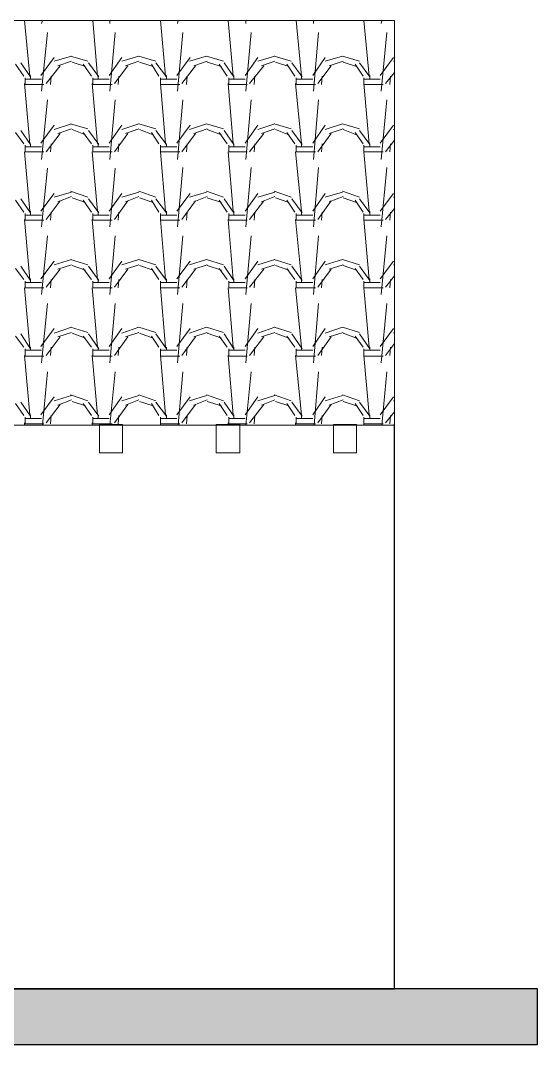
# Model space of a CAD drawing. Header units: millimetres. Extents: x -112072 to -91620, y -6955 to -1948.
# Drawn here: x -94148 to -91620, y -6955 to -1948 of the extents above; entities that cross this region are included whole.
import ezdxf

# ---------------------------------------------------------------- set-up
doc = ezdxf.new("R2010")
doc.units = ezdxf.units.MM
for name, color, linetype, lineweight in [('A-ALV-___-___-EXI', 250, 'Continuous', 25), ('A-BAS-___-___-EXI', 250, 'Continuous', 25), ('A-COB-___-___-EXI', 250, 'Continuous', 25)]:
    doc.layers.add(name, color=color, linetype=linetype, lineweight=lineweight)

msp = doc.modelspace()

# ---------------------------------------------------------------- hatches: boundary and pattern name
at = {"layer": 'A-BAS-___-___-EXI', "true_color": 0xcb9898}
msp.add_hatch(color=253, dxfattribs=at).paths.add_polyline_path([(-91620, -6955.2), (-91620, -6682.9), (-112072.4, -6682.9), (-112072.4, -6955.2)])

# ---------------------------------------------------------------- linework, layer by layer
at = {"layer": 'A-ALV-___-___-EXI', "color": 18, "lineweight": 25}
msp.add_line((-92320, -6682.9), (-92320, -3919.9), dxfattribs=at)
at = {"layer": 'A-BAS-___-___-EXI'}
msp.add_line((-111560, -6682.9), (-92320, -6682.9), dxfattribs=at)
msp.add_lwpolyline([(-91620, -6682.9), (-112072.4, -6682.9), (-112072.4, -6955.2), (-91620, -6955.2)], close=True, dxfattribs=at)
at = {"layer": 'A-COB-___-___-EXI', "color": 9, "lineweight": 15}
for p, q in [((-94102.7, -2220.6), (-94128.2, -1948.3)), ((-94044.6, -1962.8), (-94041, -1948.3)), ((-93772.3, -2220.6), (-93794.1, -1948.3)), ((-93710.6, -1962.8), (-93710.6, -1948.3)), ((-93438.3, -2220.6), (-93463.7, -1948.3)), ((-93380.2, -1962.8), (-93376.6, -1948.3)), ((-93107.9, -2220.6), (-93133.3, -1948.3)), ((-93046.2, -1962.8), (-93046.2, -1948.3)), ((-92773.8, -2220.6), (-92799.3, -1948.3)), ((-92715.7, -1962.8), (-92715.7, -1948.3)), ((-92443.4, -2220.6), (-92468.8, -1948.3)), ((-92385.3, -1962.8), (-92381.7, -1948.3)), ((-94044.6, -2293.2), (-94015.6, -2006.4)), ((-93710.6, -2293.2), (-93685.2, -2006.4)), ((-93380.2, -2293.2), (-93354.8, -2006.4)), ((-93046.2, -2293.2), (-93020.7, -2006.4)), ((-92715.7, -2293.2), (-92690.3, -2006.4)), ((-92385.3, -2293.2), (-92356.3, -2006.4)), ((-93982.9, -2129.8), (-94048.3, -2217)), ((-93899.4, -2122.6), (-93982.9, -2148)), ((-93899.4, -2148), (-93964.8, -2169.8)), ((-93819.5, -2148), (-93903, -2122.6)), ((-93830.4, -2173.4), (-93895.8, -2151.6)), ((-93652.5, -2129.8), (-93714.2, -2217)), ((-93569, -2148), (-93634.4, -2169.8)), ((-93500, -2173.4), (-93565.4, -2151.6)), ((-93318.5, -2129.8), (-93383.8, -2217)), ((-93235, -2148), (-93300.3, -2169.8)), ((-93166, -2173.4), (-93235, -2151.6)), ((-92988.1, -2129.8), (-93049.8, -2217)), ((-92904.5, -2122.6), (-92988.1, -2148)), ((-92904.5, -2148), (-92969.9, -2169.8)), ((-92824.7, -2148), (-92908.2, -2122.6)), ((-92835.6, -2173.4), (-92900.9, -2151.6)), ((-92657.6, -2129.8), (-92719.4, -2217)), ((-92570.5, -2148), (-92639.5, -2169.8)), ((-92505.2, -2173.4), (-92570.5, -2151.6)), ((-92323.6, -2129.8), (-92389, -2217)), ((-92320, -2148), (-92323.6, -2148)), ((-94131.8, -2220.6), (-94171.7, -2162.5)), ((-94099.1, -2224.2), (-94146.3, -2155.2)), ((-93953.9, -2169.8), (-94022.9, -2256.9)), ((-93801.4, -2220.6), (-93841.3, -2162.5)), ((-93765.1, -2224.2), (-93815.9, -2155.2)), ((-93623.5, -2169.8), (-93688.8, -2256.9)), ((-93471, -2220.6), (-93507.3, -2162.5)), ((-93434.7, -2224.2), (-93485.5, -2155.2)), ((-93293.1, -2169.8), (-93358.4, -2256.9)), ((-93136.9, -2220.6), (-93176.9, -2162.5)), ((-93104.2, -2224.2), (-93151.4, -2155.2)), ((-92959, -2169.8), (-93028, -2256.9)), ((-92806.5, -2220.6), (-92846.5, -2162.5)), ((-92770.2, -2224.2), (-92821, -2155.2)), ((-92628.6, -2169.8), (-92694, -2256.9)), ((-92472.5, -2220.6), (-92512.4, -2162.5)), ((-92439.8, -2224.2), (-92490.6, -2155.2)), ((-92320, -2202.4), (-92363.5, -2256.9)), ((-94099.1, -2235.1), (-94044.6, -2235.1)), ((-94001.1, -2260.5), (-93997.4, -2220.6)), ((-93768.7, -2235.1), (-93714.2, -2235.1)), ((-93670.7, -2260.5), (-93667, -2220.6)), ((-93434.7, -2235.1), (-93383.8, -2235.1)), ((-93336.6, -2260.5), (-93333, -2220.6)), ((-93104.2, -2235.1), (-93049.8, -2235.1)), ((-93006.2, -2260.5), (-93002.6, -2220.6)), ((-92773.8, -2235.1), (-92719.4, -2235.1)), ((-92675.8, -2260.5), (-92672.2, -2220.6)), ((-92439.8, -2235.1), (-92389, -2235.1)), ((-92341.8, -2260.5), (-92338.1, -2220.6)), ((-94102.7, -2551), (-94128.2, -2256.9)), ((-93772.3, -2551), (-93797.7, -2256.9)), ((-93438.3, -2551), (-93463.7, -2256.9)), ((-93107.9, -2551), (-93133.3, -2256.9)), ((-92443.4, -2551), (-92468.8, -2256.9)), ((-94044.6, -2627.3), (-94015.6, -2336.8)), ((-93710.6, -2627.3), (-93685.2, -2336.8)), ((-93380.2, -2627.3), (-93354.8, -2336.8)), ((-93046.2, -2627.3), (-93020.7, -2336.8)), ((-92715.7, -2627.3), (-92690.3, -2336.8)), ((-92385.3, -2627.3), (-92356.3, -2336.8)), ((-93899.4, -2453), (-93982.9, -2482)), ((-93819.5, -2478.4), (-93903, -2453)), ((-92904.5, -2453), (-92988.1, -2482)), ((-92824.7, -2478.4), (-92908.2, -2453)), ((-94131.8, -2551), (-94171.7, -2496.5)), ((-94099.1, -2554.6), (-94146.3, -2485.7)), ((-93982.9, -2460.2), (-94048.3, -2547.4)), ((-93953.9, -2500.2), (-94022.9, -2591)), ((-93899.4, -2478.4), (-93964.8, -2500.2)), ((-93830.4, -2507.4), (-93895.8, -2482)), ((-93801.4, -2551), (-93841.3, -2496.5)), ((-93765.1, -2554.6), (-93815.9, -2485.7)), ((-93652.5, -2460.2), (-93714.2, -2547.4)), ((-93623.5, -2500.2), (-93688.8, -2591)), ((-93569, -2478.4), (-93634.4, -2500.2)), ((-93500, -2507.4), (-93565.4, -2482)), ((-93471, -2551), (-93507.3, -2496.5)), ((-93434.7, -2554.6), (-93485.5, -2485.7)), ((-93318.5, -2460.2), (-93383.8, -2547.4)), ((-93293.1, -2500.2), (-93358.4, -2591)), ((-93235, -2478.4), (-93300.3, -2500.2)), ((-93166, -2507.4), (-93235, -2482)), ((-93136.9, -2551), (-93176.9, -2496.5)), ((-93104.2, -2554.6), (-93151.4, -2485.7)), ((-92988.1, -2460.2), (-93049.8, -2547.4)), ((-92959, -2500.2), (-93028, -2591)), ((-92904.5, -2478.4), (-92969.9, -2500.2)), ((-92835.6, -2507.4), (-92900.9, -2482)), ((-92806.5, -2551), (-92846.5, -2496.5)), ((-92770.2, -2554.6), (-92821, -2485.7)), ((-92657.6, -2460.2), (-92719.4, -2547.4)), ((-92628.6, -2500.2), (-92694, -2591)), ((-92570.5, -2478.4), (-92639.5, -2500.2)), ((-92505.2, -2507.4), (-92570.5, -2482)), ((-92472.5, -2551), (-92512.4, -2496.5)), ((-92439.8, -2554.6), (-92490.6, -2485.7)), ((-92323.6, -2460.2), (-92389, -2547.4)), ((-92320, -2478.4), (-92323.6, -2482)), ((-94001.1, -2591), (-93997.4, -2551)), ((-93670.7, -2591), (-93667, -2551)), ((-93336.6, -2591), (-93333, -2551)), ((-93006.2, -2591), (-93002.6, -2551)), ((-92675.8, -2591), (-92672.2, -2551)), ((-92320, -2532.9), (-92363.5, -2591)), ((-92341.8, -2591), (-92338.1, -2551)), ((-94102.7, -2881.4), (-94128.2, -2591)), ((-94099.1, -2565.5), (-94044.6, -2565.5)), ((-93772.3, -2881.4), (-93797.7, -2591)), ((-93768.7, -2565.5), (-93714.2, -2565.5)), ((-93438.3, -2881.4), (-93463.7, -2591)), ((-93434.7, -2565.5), (-93383.8, -2565.5)), ((-93107.9, -2881.4), (-93133.3, -2591)), ((-93104.2, -2565.5), (-93049.8, -2565.5)), ((-92773.8, -2565.5), (-92719.4, -2565.5)), ((-92443.4, -2881.4), (-92468.8, -2591)), ((-92439.8, -2565.5), (-92389, -2565.5)), ((-94044.6, -2957.7), (-94015.6, -2670.8)), ((-93710.6, -2957.7), (-93685.2, -2670.8)), ((-93380.2, -2957.7), (-93354.8, -2667.2)), ((-93046.2, -2957.7), (-93020.7, -2667.2)), ((-92715.7, -2957.7), (-92690.3, -2667.2)), ((-92385.3, -2957.7), (-92356.3, -2667.2)), ((-93982.9, -2794.3), (-94048.3, -2881.4)), ((-93899.4, -2787), (-93982.9, -2812.4)), ((-93819.5, -2812.4), (-93903, -2783.4)), ((-93652.5, -2794.3), (-93714.2, -2881.4)), ((-93569, -2787), (-93652.5, -2812.4)), ((-93485.5, -2812.4), (-93569, -2783.4)), ((-93318.5, -2794.3), (-93383.8, -2881.4)), ((-93238.6, -2787), (-93322.1, -2812.4)), ((-93155.1, -2812.4), (-93238.6, -2783.4)), ((-92988.1, -2794.3), (-93049.8, -2881.4)), ((-92904.5, -2787), (-92988.1, -2812.4)), ((-92824.7, -2812.4), (-92908.2, -2783.4)), ((-92657.6, -2794.3), (-92719.4, -2881.4)), ((-92574.1, -2787), (-92657.6, -2812.4)), ((-92490.6, -2812.4), (-92574.1, -2783.4)), ((-92323.6, -2794.3), (-92389, -2881.4)), ((-94131.8, -2885.1), (-94171.7, -2827)), ((-94099.1, -2888.7), (-94146.3, -2819.7)), ((-93953.9, -2830.6), (-94022.9, -2921.4)), ((-93899.4, -2808.8), (-93964.8, -2834.2)), ((-93830.4, -2837.9), (-93895.8, -2816.1)), ((-93801.4, -2885.1), (-93841.3, -2827)), ((-93765.1, -2888.7), (-93815.9, -2819.7)), ((-93623.5, -2830.6), (-93688.8, -2921.4)), ((-93569, -2808.8), (-93634.4, -2834.2)), ((-93500, -2837.9), (-93565.4, -2816.1)), ((-93471, -2885.1), (-93507.3, -2827)), ((-93434.7, -2888.7), (-93485.5, -2819.7)), ((-93293.1, -2830.6), (-93358.4, -2921.4)), ((-93235, -2808.8), (-93300.3, -2834.2)), ((-93166, -2837.9), (-93235, -2816.1)), ((-93136.9, -2885.1), (-93176.9, -2827)), ((-93104.2, -2888.7), (-93151.4, -2819.7)), ((-92959, -2830.6), (-93028, -2921.4)), ((-92904.5, -2808.8), (-92969.9, -2834.2)), ((-92835.6, -2837.9), (-92900.9, -2816.1)), ((-92806.5, -2885.1), (-92846.5, -2827)), ((-92770.2, -2888.7), (-92821, -2819.7)), ((-92628.6, -2830.6), (-92694, -2921.4)), ((-92570.5, -2808.8), (-92639.5, -2834.2)), ((-92505.2, -2837.9), (-92570.5, -2816.1)), ((-92472.5, -2885.1), (-92512.4, -2827)), ((-92439.8, -2888.7), (-92490.6, -2819.7)), ((-92320, -2812.4), (-92323.6, -2812.4)), ((-94099.1, -2899.6), (-94044.6, -2899.6)), ((-94001.1, -2925), (-93997.4, -2885.1)), ((-93768.7, -2899.6), (-93714.2, -2899.6)), ((-93670.7, -2925), (-93667, -2885.1)), ((-93434.7, -2899.6), (-93383.8, -2899.6)), ((-93336.6, -2925), (-93333, -2885.1)), ((-93104.2, -2899.6), (-93049.8, -2899.6)), ((-93006.2, -2925), (-93002.6, -2885.1)), ((-92773.8, -2899.6), (-92719.4, -2899.6)), ((-92675.8, -2925), (-92672.2, -2885.1)), ((-92439.8, -2899.6), (-92389, -2899.6)), ((-92320, -2866.9), (-92363.5, -2921.4)), ((-92341.8, -2925), (-92338.1, -2885.1)), ((-94102.7, -3215.5), (-94128.2, -2921.4)), ((-93772.3, -3215.5), (-93797.7, -2921.4)), ((-93438.3, -3215.5), (-93463.7, -2921.4)), ((-93107.9, -3215.5), (-93133.3, -2921.4)), ((-92773.8, -3215.5), (-92802.9, -2921.4)), ((-92443.4, -3215.5), (-92468.8, -2921.4)), ((-94044.6, -3288.1), (-94015.6, -3001.2)), ((-93710.6, -3288.1), (-93685.2, -3001.2)), ((-93380.2, -3288.1), (-93354.8, -3001.2)), ((-93046.2, -3288.1), (-93020.7, -3001.2)), ((-92715.7, -3288.1), (-92690.3, -3001.2)), ((-92385.3, -3288.1), (-92356.3, -3001.2)), ((-94099.1, -3219.1), (-94146.3, -3150.1)), ((-93982.9, -3124.7), (-94048.3, -3211.8)), ((-93899.4, -3117.4), (-93982.9, -3142.8)), ((-93899.4, -3142.8), (-93964.8, -3164.6)), ((-93819.5, -3142.8), (-93903, -3117.4)), ((-93830.4, -3168.3), (-93895.8, -3146.5)), ((-93765.1, -3219.1), (-93815.9, -3150.1)), ((-93652.5, -3124.7), (-93714.2, -3211.8)), ((-93569, -3142.8), (-93634.4, -3164.6)), ((-93500, -3168.3), (-93565.4, -3146.5)), ((-93434.7, -3219.1), (-93485.5, -3150.1)), ((-93318.5, -3124.7), (-93383.8, -3211.8)), ((-93235, -3142.8), (-93300.3, -3164.6)), ((-93166, -3168.3), (-93235, -3146.5)), ((-93104.2, -3219.1), (-93151.4, -3150.1)), ((-92988.1, -3124.7), (-93049.8, -3211.8)), ((-92904.5, -3117.4), (-92988.1, -3142.8)), ((-92904.5, -3142.8), (-92969.9, -3164.6)), ((-92824.7, -3142.8), (-92908.2, -3117.4)), ((-92835.6, -3168.3), (-92900.9, -3146.5)), ((-92770.2, -3219.1), (-92821, -3150.1)), ((-92657.6, -3124.7), (-92719.4, -3211.8)), ((-92570.5, -3142.8), (-92639.5, -3164.6)), ((-92505.2, -3168.3), (-92570.5, -3146.5)), ((-92439.8, -3219.1), (-92490.6, -3150.1)), ((-92323.6, -3124.7), (-92389, -3211.8)), ((-92320, -3142.8), (-92323.6, -3142.8)), ((-94131.8, -3215.5), (-94171.7, -3161)), ((-93953.9, -3164.6), (-94022.9, -3251.8)), ((-93801.4, -3215.5), (-93841.3, -3161)), ((-93623.5, -3164.6), (-93688.8, -3251.8)), ((-93471, -3215.5), (-93507.3, -3161)), ((-93293.1, -3164.6), (-93358.4, -3251.8)), ((-93136.9, -3215.5), (-93176.9, -3161)), ((-92959, -3164.6), (-93028, -3251.8)), ((-92806.5, -3215.5), (-92846.5, -3161)), ((-92628.6, -3164.6), (-92694, -3251.8)), ((-92472.5, -3215.5), (-92512.4, -3161)), ((-92320, -3197.3), (-92363.5, -3251.8)), ((-94099.1, -3230), (-94044.6, -3230)), ((-94001.1, -3255.4), (-93997.4, -3215.5)), ((-93768.7, -3230), (-93714.2, -3230)), ((-93670.7, -3255.4), (-93667, -3215.5)), ((-93434.7, -3230), (-93383.8, -3230)), ((-93336.6, -3255.4), (-93333, -3215.5)), ((-93104.2, -3230), (-93049.8, -3230)), ((-93006.2, -3255.4), (-93002.6, -3215.5)), ((-92773.8, -3230), (-92719.4, -3230)), ((-92675.8, -3255.4), (-92672.2, -3215.5)), ((-92439.8, -3230), (-92389, -3230)), ((-92341.8, -3255.4), (-92338.1, -3215.5)), ((-94102.7, -3545.9), (-94128.2, -3255.4)), ((-93772.3, -3545.9), (-93797.7, -3255.4)), ((-93438.3, -3545.9), (-93463.7, -3255.4)), ((-93107.9, -3545.9), (-93133.3, -3255.4)), ((-92443.4, -3545.9), (-92468.8, -3255.4)), ((-94044.6, -3622.1), (-94015.6, -3331.7)), ((-93710.6, -3622.1), (-93685.2, -3331.7)), ((-93380.2, -3622.1), (-93354.8, -3331.7)), ((-93046.2, -3622.1), (-93020.7, -3331.7)), ((-92715.7, -3622.1), (-92690.3, -3331.7)), ((-92385.3, -3622.1), (-92356.3, -3331.7)), ((-93899.4, -3447.8), (-93982.9, -3476.9)), ((-93819.5, -3473.3), (-93903, -3447.8)), ((-92904.5, -3447.8), (-92988.1, -3476.9)), ((-92824.7, -3473.3), (-92908.2, -3447.8)), ((-94131.8, -3545.9), (-94171.7, -3491.4)), ((-94099.1, -3553.1), (-94146.3, -3480.5)), ((-93982.9, -3455.1), (-94048.3, -3542.2)), ((-93953.9, -3495), (-94022.9, -3585.8)), ((-93899.4, -3473.3), (-93964.8, -3495)), ((-93830.4, -3502.3), (-93895.8, -3476.9)), ((-93801.4, -3545.9), (-93841.3, -3491.4)), ((-93765.1, -3553.1), (-93815.9, -3480.5)), ((-93652.5, -3455.1), (-93714.2, -3542.2)), ((-93623.5, -3495), (-93688.8, -3585.8)), ((-93569, -3473.3), (-93634.4, -3495)), ((-93500, -3502.3), (-93565.4, -3476.9)), ((-93471, -3545.9), (-93507.3, -3491.4)), ((-93434.7, -3553.1), (-93485.5, -3480.5)), ((-93318.5, -3455.1), (-93383.8, -3542.2)), ((-93293.1, -3495), (-93358.4, -3585.8)), ((-93235, -3473.3), (-93300.3, -3495)), ((-93166, -3502.3), (-93235, -3476.9)), ((-93136.9, -3545.9), (-93176.9, -3491.4)), ((-93104.2, -3553.1), (-93151.4, -3480.5)), ((-92988.1, -3455.1), (-93049.8, -3542.2)), ((-92959, -3495), (-93028, -3585.8)), ((-92904.5, -3473.3), (-92969.9, -3495)), ((-92835.6, -3502.3), (-92900.9, -3476.9)), ((-92806.5, -3545.9), (-92846.5, -3491.4)), ((-92770.2, -3553.1), (-92821, -3480.5)), ((-92657.6, -3455.1), (-92719.4, -3542.2)), ((-92628.6, -3495), (-92694, -3585.8)), ((-92570.5, -3473.3), (-92639.5, -3495)), ((-92505.2, -3502.3), (-92570.5, -3476.9)), ((-92472.5, -3545.9), (-92512.4, -3491.4)), ((-92439.8, -3553.1), (-92490.6, -3480.5)), ((-92323.6, -3455.1), (-92389, -3542.2)), ((-92320, -3473.3), (-92323.6, -3476.9)), ((-94001.1, -3585.8), (-93997.4, -3545.9)), ((-93670.7, -3585.8), (-93667, -3545.9)), ((-93336.6, -3585.8), (-93333, -3545.9)), ((-93006.2, -3585.8), (-93002.6, -3545.9)), ((-92675.8, -3585.8), (-92672.2, -3545.9)), ((-92320, -3527.7), (-92363.5, -3585.8)), ((-92341.8, -3585.8), (-92338.1, -3545.9)), ((-94102.7, -3876.3), (-94128.2, -3585.8)), ((-94099.1, -3560.4), (-94044.6, -3560.4)), ((-93772.3, -3876.3), (-93797.7, -3585.8)), ((-93768.7, -3560.4), (-93714.2, -3560.4)), ((-93438.3, -3876.3), (-93463.7, -3585.8)), ((-93434.7, -3560.4), (-93383.8, -3560.4)), ((-93107.9, -3876.3), (-93133.3, -3585.8)), ((-93104.2, -3560.4), (-93049.8, -3560.4)), ((-92773.8, -3560.4), (-92719.4, -3560.4)), ((-92443.4, -3876.3), (-92468.8, -3585.8)), ((-92439.8, -3560.4), (-92389, -3560.4)), ((-94041, -3927.1), (-94015.6, -3665.7)), ((-93710.6, -3927.1), (-93685.2, -3665.7)), ((-93376.6, -3927.1), (-93354.8, -3665.7)), ((-93046.2, -3927.1), (-93020.7, -3665.7)), ((-92712.1, -3927.1), (-92690.3, -3665.7)), ((-92381.7, -3927.1), (-92356.3, -3665.7)), ((-93982.9, -3789.1), (-94048.3, -3876.3)), ((-93899.4, -3781.9), (-93982.9, -3807.3)), ((-93899.4, -3803.7), (-93964.8, -3829.1)), ((-93819.5, -3807.3), (-93903, -3778.2)), ((-93652.5, -3789.1), (-93714.2, -3876.3)), ((-93569, -3781.9), (-93652.5, -3807.3)), ((-93569, -3803.7), (-93634.4, -3829.1)), ((-93485.5, -3807.3), (-93569, -3778.2)), ((-93318.5, -3789.1), (-93383.8, -3876.3)), ((-93238.6, -3781.9), (-93322.1, -3807.3)), ((-93235, -3803.7), (-93300.3, -3829.1)), ((-93155.1, -3807.3), (-93238.6, -3778.2)), ((-92988.1, -3789.1), (-93049.8, -3876.3)), ((-92904.5, -3781.9), (-92988.1, -3807.3)), ((-92904.5, -3803.7), (-92969.9, -3829.1)), ((-92824.7, -3807.3), (-92908.2, -3778.2)), ((-92657.6, -3789.1), (-92719.4, -3876.3)), ((-92574.1, -3781.9), (-92657.6, -3807.3)), ((-92570.5, -3803.7), (-92639.5, -3829.1)), ((-92490.6, -3807.3), (-92574.1, -3778.2)), ((-92323.6, -3789.1), (-92389, -3876.3)), ((-94131.8, -3879.9), (-94171.7, -3821.8)), ((-94099.1, -3883.5), (-94146.3, -3814.6)), ((-93953.9, -3825.5), (-94022.9, -3916.2)), ((-93830.4, -3832.7), (-93895.8, -3810.9)), ((-93801.4, -3879.9), (-93841.3, -3821.8)), ((-93765.1, -3883.5), (-93815.9, -3814.6)), ((-93623.5, -3825.5), (-93688.8, -3916.2)), ((-93500, -3832.7), (-93565.4, -3810.9)), ((-93471, -3879.9), (-93507.3, -3821.8)), ((-93434.7, -3883.5), (-93485.5, -3814.6)), ((-93293.1, -3825.5), (-93358.4, -3916.2)), ((-93166, -3832.7), (-93235, -3810.9)), ((-93136.9, -3879.9), (-93176.9, -3821.8)), ((-93104.2, -3883.5), (-93151.4, -3814.6)), ((-92959, -3825.5), (-93028, -3916.2)), ((-92835.6, -3832.7), (-92900.9, -3810.9)), ((-92806.5, -3879.9), (-92846.5, -3821.8)), ((-92770.2, -3883.5), (-92821, -3814.6)), ((-92628.6, -3825.5), (-92694, -3916.2)), ((-92505.2, -3832.7), (-92570.5, -3810.9)), ((-92472.5, -3879.9), (-92512.4, -3821.8)), ((-92439.8, -3883.5), (-92490.6, -3814.6)), ((-92320, -3807.3), (-92323.6, -3807.3)), ((-94099.1, -3894.4), (-94044.6, -3894.4)), ((-94001.1, -3919.9), (-93997.4, -3879.9)), ((-93768.7, -3894.4), (-93714.2, -3894.4)), ((-93670.7, -3919.9), (-93667, -3879.9)), ((-93434.7, -3894.4), (-93383.8, -3894.4)), ((-93336.6, -3919.9), (-93333, -3879.9)), ((-93104.2, -3894.4), (-93049.8, -3894.4)), ((-93006.2, -3919.9), (-93002.6, -3879.9)), ((-92773.8, -3894.4), (-92719.4, -3894.4)), ((-92675.8, -3919.9), (-92672.2, -3879.9)), ((-92439.8, -3894.4), (-92389, -3894.4)), ((-92320, -3861.8), (-92363.5, -3916.2)), ((-92341.8, -3919.9), (-92338.1, -3879.9)), ((-94128.2, -3927.1), (-94128.2, -3916.2)), ((-93797.7, -3927.1), (-93797.7, -3916.2)), ((-93463.7, -3927.1), (-93463.7, -3916.2)), ((-93133.3, -3927.1), (-93133.3, -3916.2)), ((-92802.9, -3927.1), (-92802.9, -3916.2)), ((-92468.8, -3927.1), (-92468.8, -3916.2))]:
    msp.add_line(p, q, dxfattribs=at)
at = {"layer": 'A-COB-___-___-EXI', "color": 28, "lineweight": 15, "flags": 128}
msp.add_lwpolyline([(-111560, -1948.3), (-111560, -3927.1), (-92320, -3927.1), (-92320, -1948.3), (-111560, -1948.3), (-92320, -1948.3), (-92320, -3919.9)], dxfattribs=at)
at = {"layer": 'A-COB-___-___-EXI', "color": 9, "lineweight": 15, "flags": 128}
for points in [[(-93485.5, -2148), (-93569, -2122.6), (-93652.5, -2148)], [(-93155.1, -2148), (-93238.6, -2122.6), (-93322.1, -2148)], [(-92490.6, -2148), (-92574.1, -2122.6), (-92657.6, -2148)], [(-94124.5, -2235.1), (-94099.1, -2235.1), (-94099.1, -2217)], [(-94033.8, -2260.5), (-94099.1, -2260.5), (-94124.5, -2260.5), (-94124.5, -2227.9)], [(-93794.1, -2235.1), (-93768.7, -2235.1), (-93768.7, -2217)], [(-93699.7, -2260.5), (-93768.7, -2260.5), (-93794.1, -2260.5), (-93794.1, -2227.9)], [(-93463.7, -2235.1), (-93434.7, -2235.1), (-93434.7, -2217)], [(-93369.3, -2260.5), (-93434.7, -2260.5), (-93463.7, -2260.5), (-93463.7, -2227.9)], [(-93129.7, -2235.1), (-93104.2, -2235.1), (-93104.2, -2217)], [(-93038.9, -2260.5), (-93104.2, -2260.5), (-93129.7, -2260.5), (-93129.7, -2227.9)], [(-92799.3, -2235.1), (-92773.8, -2235.1), (-92773.8, -2217)], [(-92704.9, -2260.5), (-92773.8, -2260.5), (-92799.3, -2260.5), (-92799.3, -2227.9)], [(-92468.8, -2235.1), (-92439.8, -2235.1), (-92439.8, -2217)], [(-92374.4, -2260.5), (-92439.8, -2260.5), (-92468.8, -2260.5), (-92468.8, -2227.9)], [(-92799.3, -2565.5), (-92773.8, -2565.5), (-92773.8, -2551), (-92802.9, -2256.9)], [(-93485.5, -2478.4), (-93569, -2453), (-93652.5, -2482)], [(-93155.1, -2478.4), (-93238.6, -2453), (-93322.1, -2482)], [(-92490.6, -2478.4), (-92574.1, -2453), (-92657.6, -2482)], [(-94124.5, -2565.5), (-94099.1, -2565.5), (-94099.1, -2551)], [(-93794.1, -2565.5), (-93768.7, -2565.5), (-93768.7, -2551)], [(-93463.7, -2565.5), (-93434.7, -2565.5), (-93434.7, -2551)], [(-93129.7, -2565.5), (-93104.2, -2565.5), (-93104.2, -2551)], [(-92468.8, -2565.5), (-92439.8, -2565.5), (-92439.8, -2551)], [(-94033.8, -2591), (-94099.1, -2591), (-94124.5, -2591), (-94124.5, -2558.3)], [(-93699.7, -2591), (-93768.7, -2591), (-93794.1, -2591), (-93794.1, -2558.3)], [(-93369.3, -2591), (-93434.7, -2591), (-93463.7, -2591), (-93463.7, -2558.3)], [(-93038.9, -2591), (-93104.2, -2591), (-93129.7, -2591), (-93129.7, -2558.3)], [(-92799.3, -2899.6), (-92773.8, -2899.6), (-92773.8, -2881.4), (-92802.9, -2591)], [(-92704.9, -2591), (-92773.8, -2591), (-92799.3, -2591), (-92799.3, -2558.3)], [(-92374.4, -2591), (-92439.8, -2591), (-92468.8, -2591), (-92468.8, -2558.3)], [(-94124.5, -2899.6), (-94099.1, -2899.6), (-94099.1, -2881.4)], [(-94033.8, -2925), (-94099.1, -2925), (-94124.5, -2925), (-94124.5, -2892.3)], [(-93794.1, -2899.6), (-93768.7, -2899.6), (-93768.7, -2881.4)], [(-93699.7, -2925), (-93768.7, -2925), (-93794.1, -2925), (-93794.1, -2892.3)], [(-93463.7, -2899.6), (-93434.7, -2899.6), (-93434.7, -2881.4)], [(-93369.3, -2925), (-93434.7, -2925), (-93463.7, -2925), (-93463.7, -2892.3)], [(-93129.7, -2899.6), (-93104.2, -2899.6), (-93104.2, -2881.4)], [(-93038.9, -2925), (-93104.2, -2925), (-93129.7, -2925), (-93129.7, -2892.3)], [(-92704.9, -2925), (-92773.8, -2925), (-92799.3, -2925), (-92799.3, -2892.3)], [(-92468.8, -2899.6), (-92439.8, -2899.6), (-92439.8, -2881.4)], [(-92374.4, -2925), (-92439.8, -2925), (-92468.8, -2925), (-92468.8, -2892.3)], [(-93485.5, -3142.8), (-93569, -3117.4), (-93652.5, -3142.8)], [(-93155.1, -3142.8), (-93238.6, -3117.4), (-93322.1, -3142.8)], [(-92490.6, -3142.8), (-92574.1, -3117.4), (-92657.6, -3142.8)], [(-94124.5, -3230), (-94099.1, -3230), (-94099.1, -3211.8)], [(-94033.8, -3255.4), (-94099.1, -3255.4), (-94124.5, -3255.4), (-94124.5, -3222.7)], [(-93794.1, -3230), (-93768.7, -3230), (-93768.7, -3211.8)], [(-93699.7, -3255.4), (-93768.7, -3255.4), (-93794.1, -3255.4), (-93794.1, -3222.7)], [(-93463.7, -3230), (-93434.7, -3230), (-93434.7, -3211.8)], [(-93369.3, -3255.4), (-93434.7, -3255.4), (-93463.7, -3255.4), (-93463.7, -3222.7)], [(-93129.7, -3230), (-93104.2, -3230), (-93104.2, -3211.8)], [(-93038.9, -3255.4), (-93104.2, -3255.4), (-93129.7, -3255.4), (-93129.7, -3222.7)], [(-92799.3, -3230), (-92773.8, -3230), (-92773.8, -3211.8)], [(-92704.9, -3255.4), (-92773.8, -3255.4), (-92799.3, -3255.4), (-92799.3, -3222.7)], [(-92468.8, -3230), (-92439.8, -3230), (-92439.8, -3211.8)], [(-92374.4, -3255.4), (-92439.8, -3255.4), (-92468.8, -3255.4), (-92468.8, -3222.7)], [(-92799.3, -3560.4), (-92773.8, -3560.4), (-92773.8, -3545.9), (-92802.9, -3255.4)], [(-93485.5, -3473.3), (-93569, -3447.8), (-93652.5, -3476.9)], [(-93155.1, -3473.3), (-93238.6, -3447.8), (-93322.1, -3476.9)], [(-92490.6, -3473.3), (-92574.1, -3447.8), (-92657.6, -3476.9)], [(-94124.5, -3560.4), (-94099.1, -3560.4), (-94099.1, -3545.9)], [(-94033.8, -3589.4), (-94099.1, -3589.4), (-94124.5, -3589.4), (-94124.5, -3553.1)], [(-93794.1, -3560.4), (-93768.7, -3560.4), (-93768.7, -3545.9)], [(-93699.7, -3589.4), (-93768.7, -3589.4), (-93794.1, -3589.4), (-93794.1, -3553.1)], [(-93463.7, -3560.4), (-93434.7, -3560.4), (-93434.7, -3545.9)], [(-93369.3, -3589.4), (-93434.7, -3589.4), (-93463.7, -3589.4), (-93463.7, -3553.1)], [(-93129.7, -3560.4), (-93104.2, -3560.4), (-93104.2, -3545.9)], [(-93038.9, -3589.4), (-93104.2, -3589.4), (-93129.7, -3589.4), (-93129.7, -3553.1)], [(-92704.9, -3589.4), (-92773.8, -3589.4), (-92799.3, -3589.4), (-92799.3, -3553.1)], [(-92468.8, -3560.4), (-92439.8, -3560.4), (-92439.8, -3545.9)], [(-92374.4, -3589.4), (-92439.8, -3589.4), (-92468.8, -3589.4), (-92468.8, -3553.1)], [(-92799.3, -3894.4), (-92773.8, -3894.4), (-92773.8, -3876.3), (-92802.9, -3585.8)], [(-94124.5, -3894.4), (-94099.1, -3894.4), (-94099.1, -3876.3)], [(-94033.8, -3919.9), (-94099.1, -3919.9), (-94124.5, -3919.9), (-94124.5, -3887.2)], [(-93794.1, -3894.4), (-93768.7, -3894.4), (-93768.7, -3876.3)], [(-93699.7, -3919.9), (-93768.7, -3919.9), (-93794.1, -3919.9), (-93794.1, -3887.2)], [(-93463.7, -3894.4), (-93434.7, -3894.4), (-93434.7, -3876.3)], [(-93369.3, -3919.9), (-93434.7, -3919.9), (-93463.7, -3919.9), (-93463.7, -3887.2)], [(-93129.7, -3894.4), (-93104.2, -3894.4), (-93104.2, -3876.3)], [(-93038.9, -3919.9), (-93104.2, -3919.9), (-93129.7, -3919.9), (-93129.7, -3887.2)], [(-92704.9, -3919.9), (-92773.8, -3919.9), (-92799.3, -3919.9), (-92799.3, -3887.2)], [(-92468.8, -3894.4), (-92439.8, -3894.4), (-92439.8, -3876.3)], [(-92374.4, -3919.9), (-92439.8, -3919.9), (-92468.8, -3919.9), (-92468.8, -3887.2)]]:
    msp.add_lwpolyline(points, dxfattribs=at)
at = {"layer": 'A-COB-___-___-EXI', "color": 28, "lineweight": 15, "flags": 128}
for points in [[(-93648.9, -4061.5), (-93761.4, -4061.5), (-93761.4, -3923.5), (-93648.9, -3923.5)], [(-93075.2, -4061.5), (-93191.4, -4061.5), (-93191.4, -3923.5), (-93075.2, -3923.5)], [(-92505.2, -4061.5), (-92617.7, -4061.5), (-92617.7, -3923.5), (-92505.2, -3923.5)]]:
    msp.add_lwpolyline(points, close=True, dxfattribs=at)

doc.saveas('drawing.dxf')
